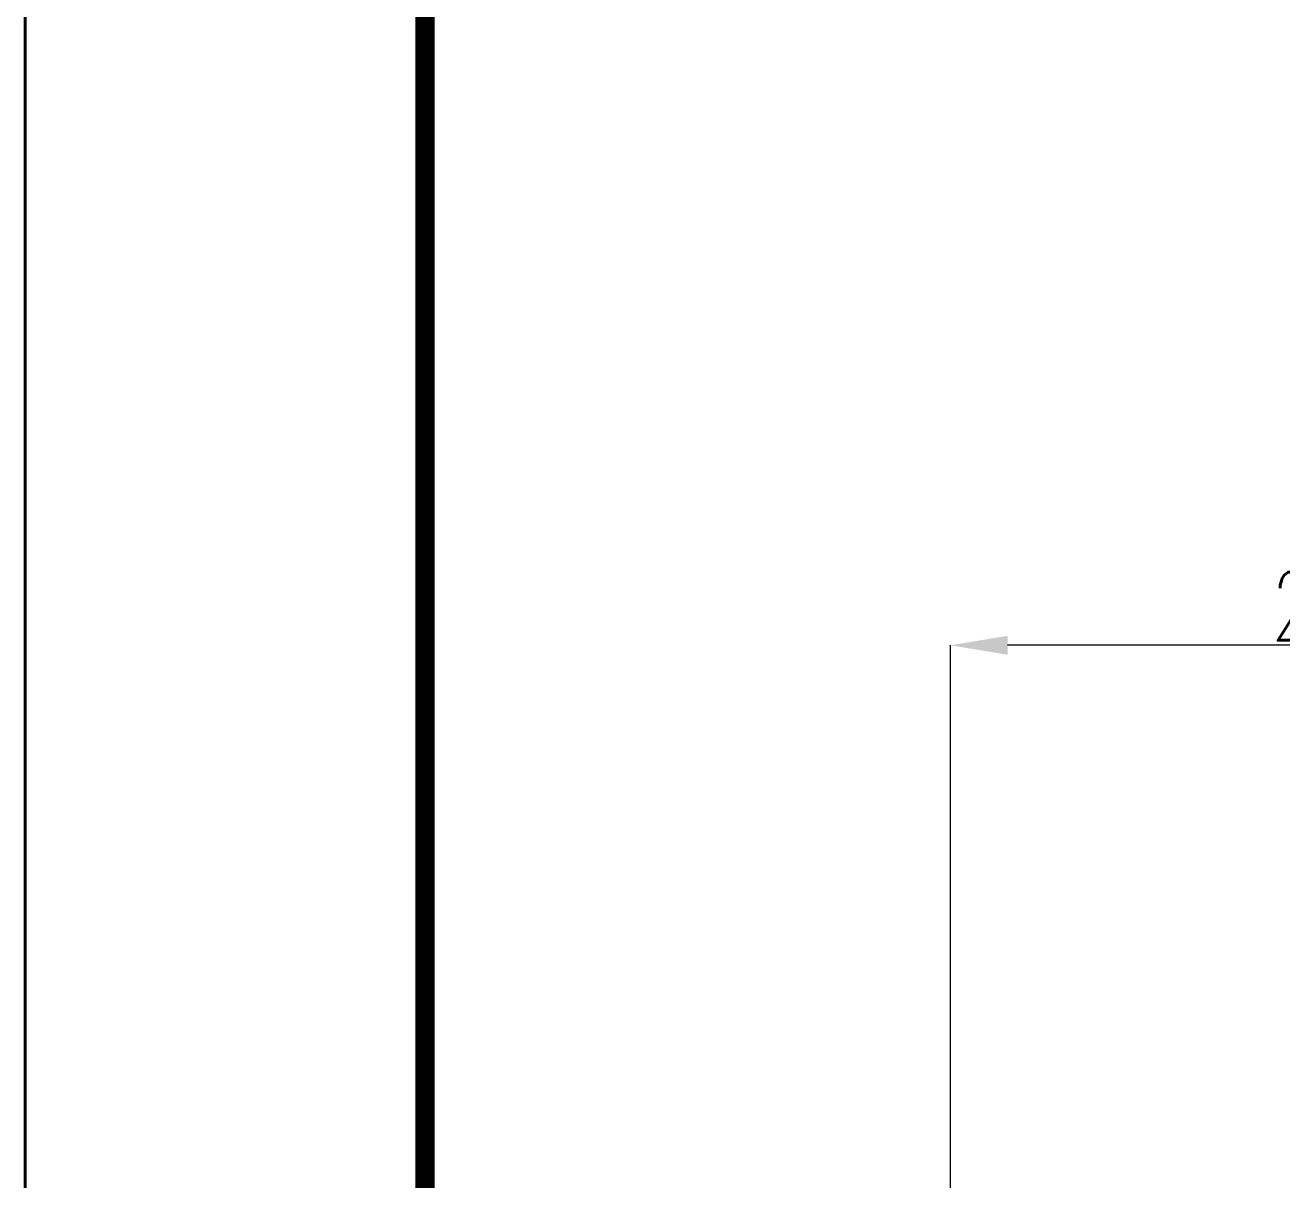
# Model space of a CAD drawing. Header units: millimetres. Extents: x 2126 to 3741, y 477 to 1658.
# Drawn here: x 2126.4 to 2347.4, y 983.7 to 1186.6 of the extents above; entities that cross this region are included whole.
import ezdxf

# ---------------------------------------------------------------- set-up
doc = ezdxf.new("R2010")
doc.units = ezdxf.units.MM
doc.layers.add('AM_5', color=3, linetype='Continuous', lineweight=25)
doc.layers.add('粗实线', color=7, linetype='Continuous', lineweight=40)
doc.styles.add('SLDTEXTSTYLE1', font='txt.shx', dxfattribs={"width": 0.7, "bigfont": 'gbcbig.shx'})
doc.dimstyles.new('SLDDIMSTYLE12$0', dxfattribs={"dimtxt": 12, "dimasz": 10, "dimexe": 0, "dimexo": 0.0625, "dimgap": 0.875, "dimtad": 1, "dimdec": 1, "dimlfac": 1.8, "dimrnd": 1e-09, "dimzin": 12, "dimdsep": 46, "dimtxsty": 'SLDTEXTSTYLE1', "dimcen": 0.09, "dimdle": 8.16, "dimclrd": 3, "dimclre": 3, "dimadec": 0, "dimazin": 3, "dimtfac": 1, "dimtdec": 1, "dimtofl": 0, "dimtmove": 0, "dimatfit": 3, "dimfxl": 0, "dimfrac": 2, "dimtolj": 1, "dimlwd": 5, "dimlwe": 5, "dimarcsym": 0})

# ---------------------------------------------------------------- blocks, each defined once
blk = doc.blocks.new('*D25')
at = {"layer": 'AM_5', "color": 3, "linetype": 'Continuous', "lineweight": 5, "transparency": 16777216}
for p, q in [((2289.11, 935.38), (2289.11, 1077.63)), ((2520.73, 1077.63), (2299.11, 1077.63))]:
    blk.add_line(p, q, dxfattribs=at)
at = {"layer": 'AM_5', "color": 3, "lineweight": 5, "transparency": 16777216}
blk.add_line((2530.73, 889.63), (2530.73, 1077.63), dxfattribs=at)
at = {"layer": 'AM_5', "color": 3, "transparency": 16777216}
for points in [[(2299.11, 1079.29), (2299.11, 1075.96), (2289.11, 1077.63)], [(2520.73, 1079.29), (2520.73, 1075.96), (2530.73, 1077.63)]]:
    blk.add_solid(points, dxfattribs=at)
at = {"layer": 'Defpoints', "color": 0, "transparency": 16777216}
for p in [(2289.11, 1077.63), (2289.11, 935.32), (2530.73, 889.57)]:
    blk.add_point(p, dxfattribs=at)
at = {"layer": 'AM_5', "color": 0, "transparency": 16777216, "insert": (2356.4, 1084.5), "char_height": 12, "attachment_point": 5, "style": 'SLDTEXTSTYLE1'}
blk.add_mtext('\\A1;245', dxfattribs=at)
blk = doc.blocks.new('图框2')
blk.add_line((22181, 6629.57), (22181, 7810.82))
at = {"const_width": 3.38}
blk.add_lwpolyline([(23781.31, 7796.75), (22251.31, 7796.75), (22251.31, 6643.63), (23781.31, 6643.63)], close=True, dxfattribs=at)

msp = doc.modelspace()

# ---------------------------------------------------------------- block references
at = {"layer": '粗实线', "linetype": 'ByBlock'}
msp.add_blockref('图框2', (-20054.634, -6152.73), dxfattribs=at)

# ---------------------------------------------------------------- dimensions: what is measured, and where the dimension line sits
at = {"layer": 'AM_5'}
dim = msp.add_linear_dim(base=(2289.115, 1077.627), p1=(2530.727, 889.571), p2=(2289.115, 935.316), angle=0, text='245', dimstyle='SLDDIMSTYLE12$0', override={"dimlfac": 1}, dxfattribs=at)
dim.commit()
dim.dimension.update_dxf_attribs({"geometry": '*D25', "text_midpoint": (2356.397, 1077.627), "dimtype": 160})

doc.saveas('drawing.dxf')
